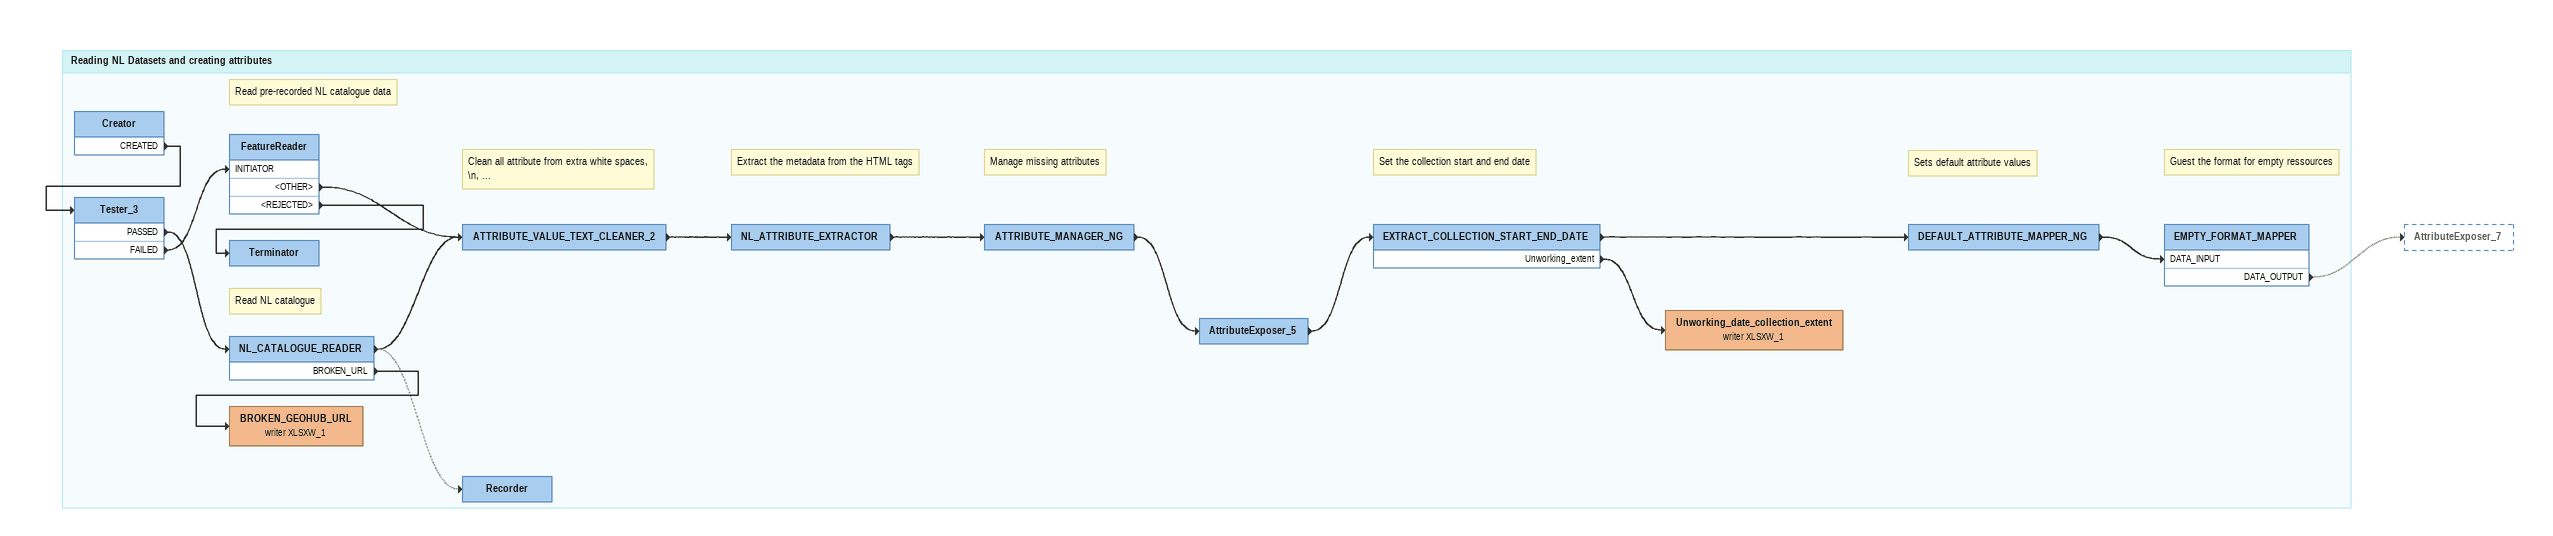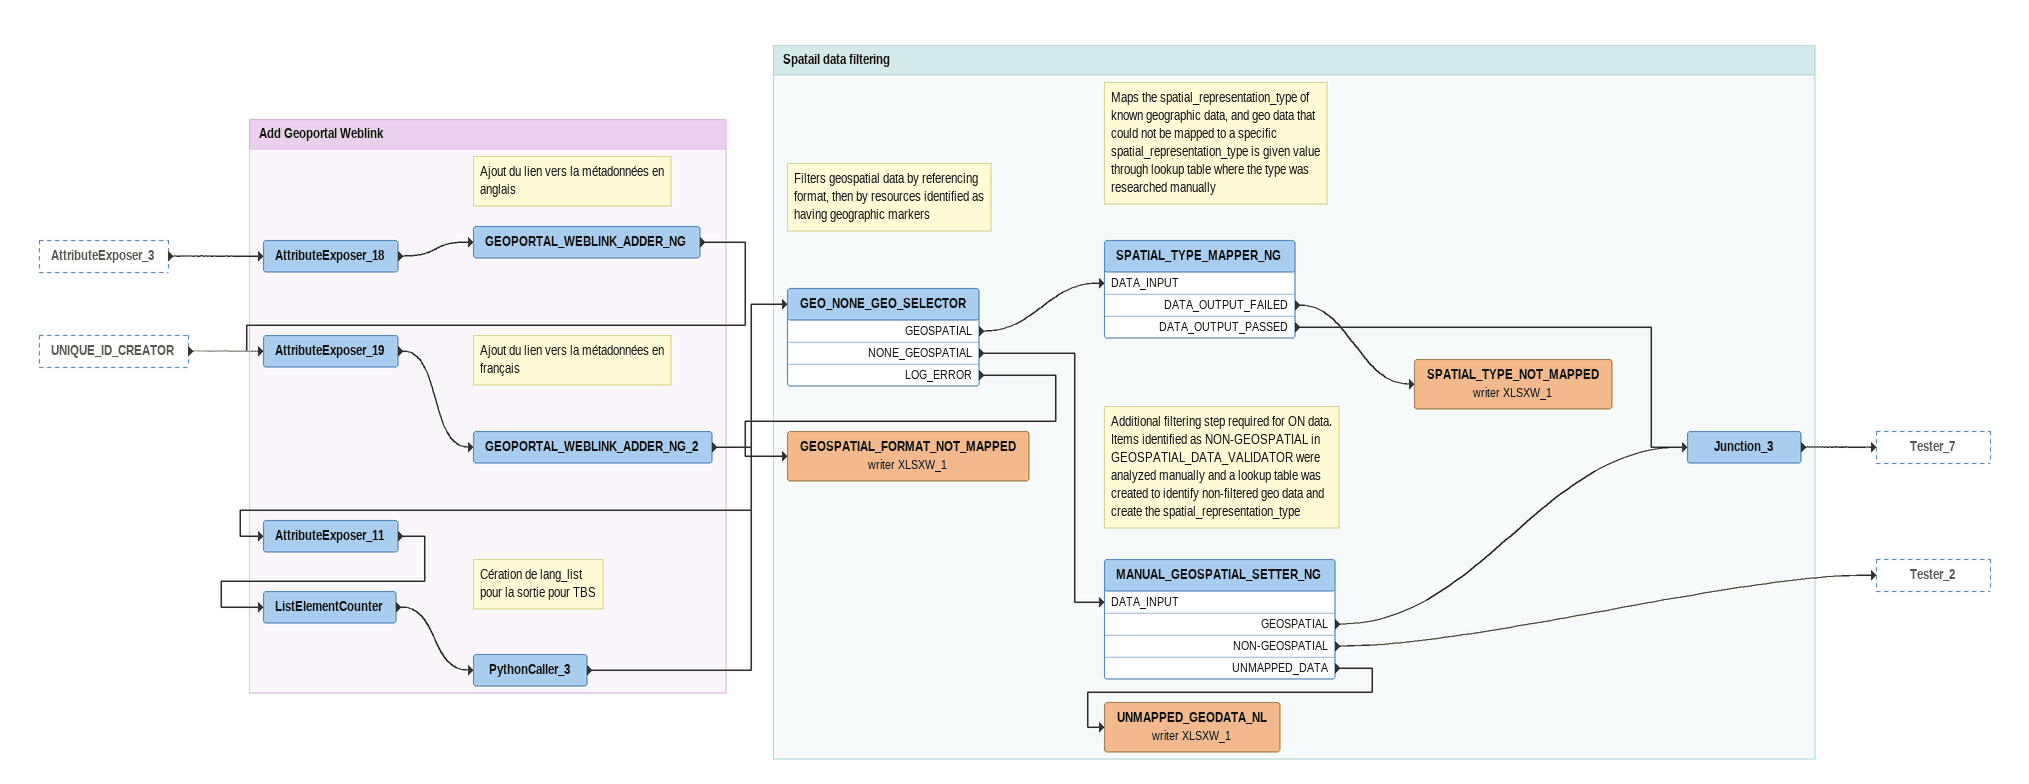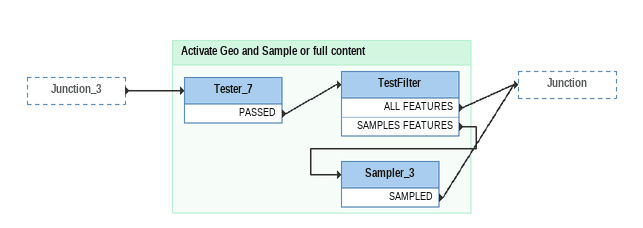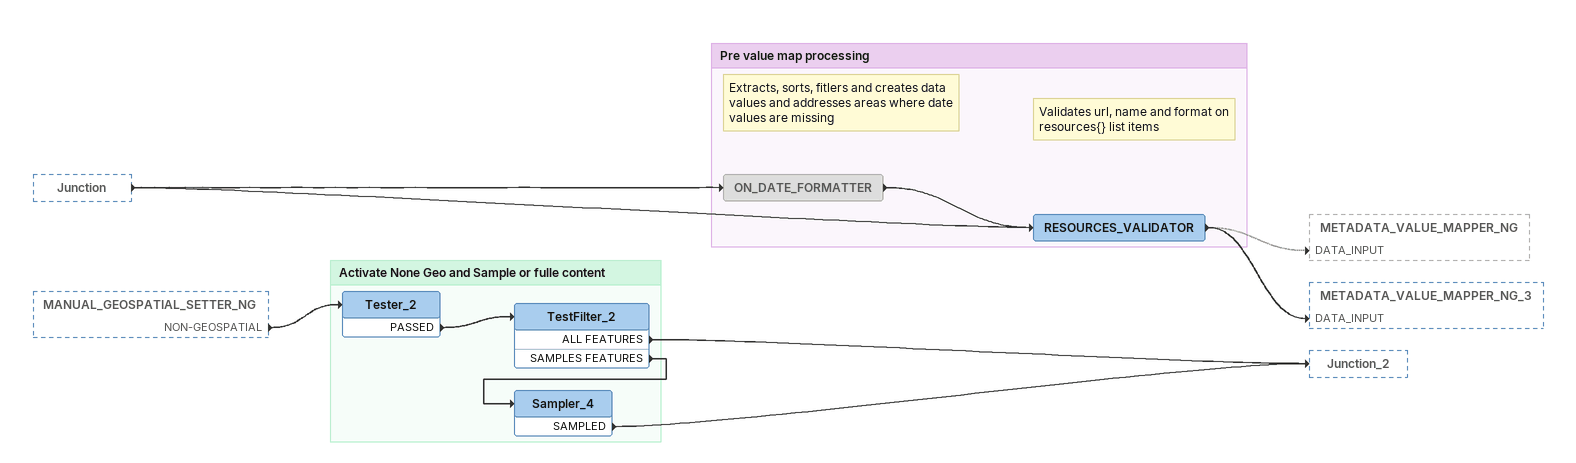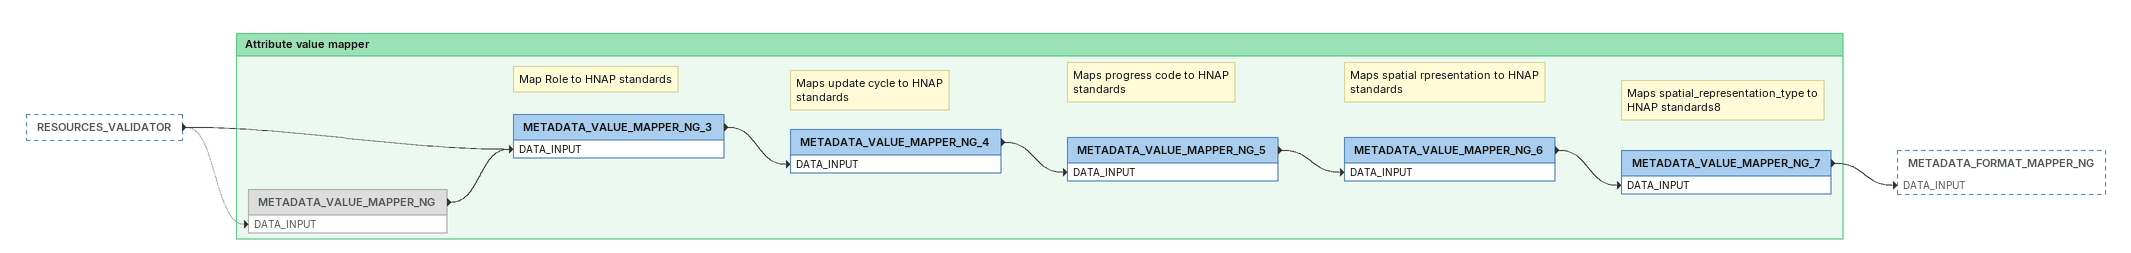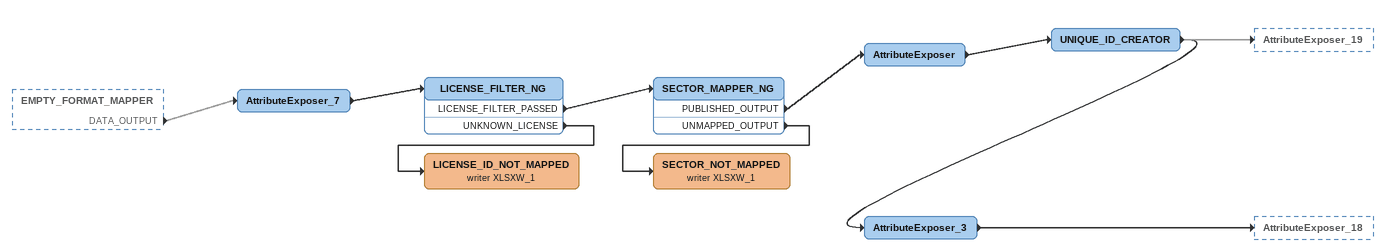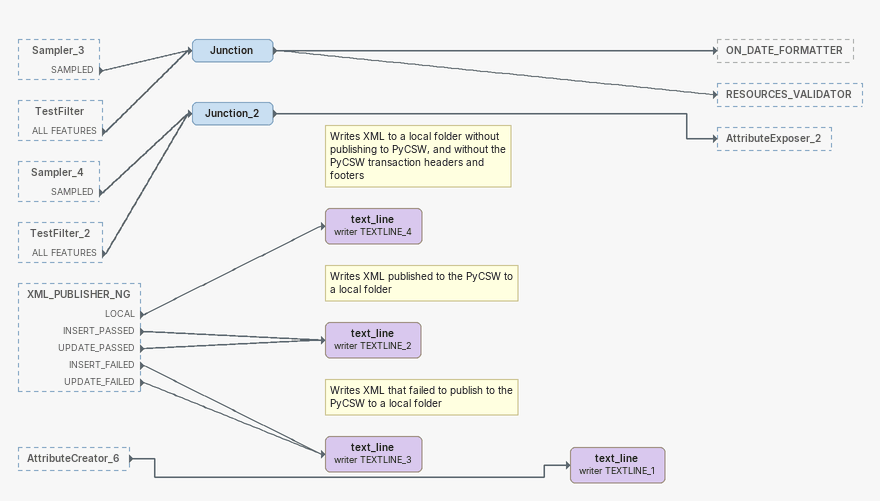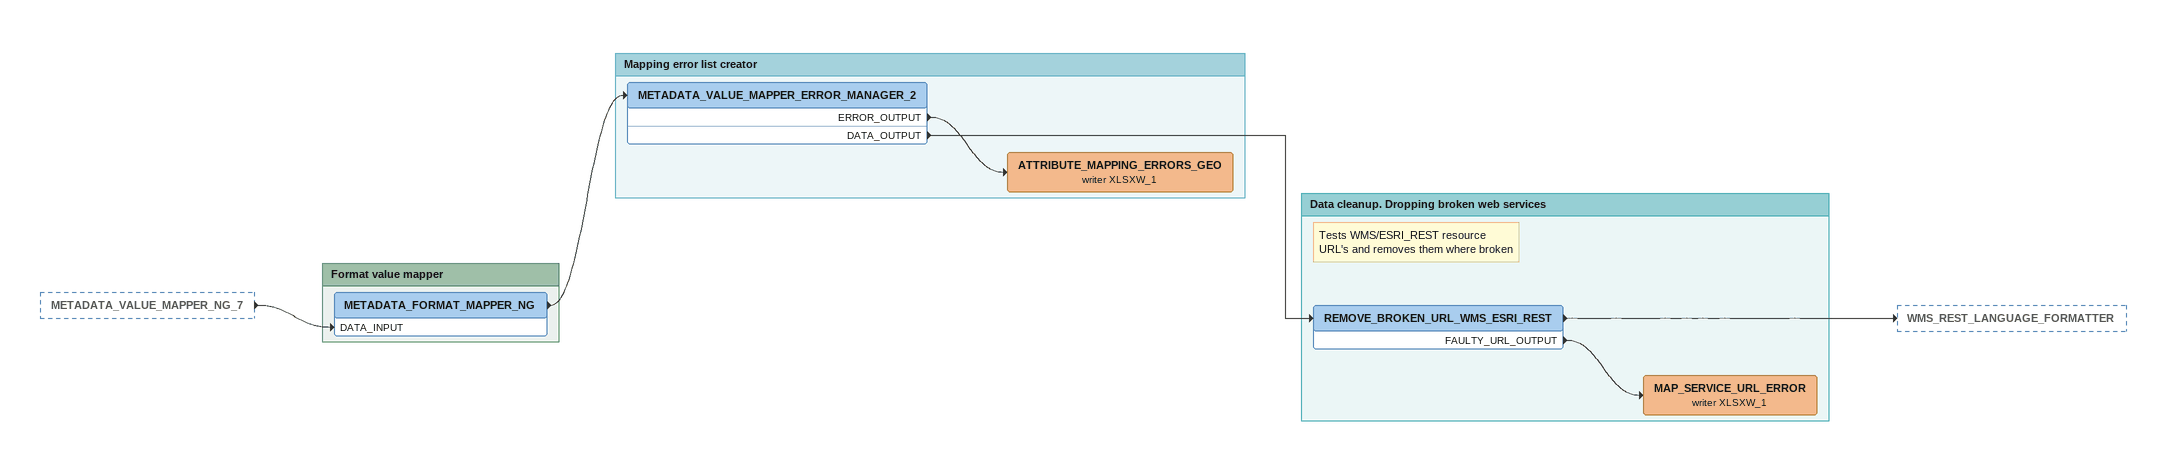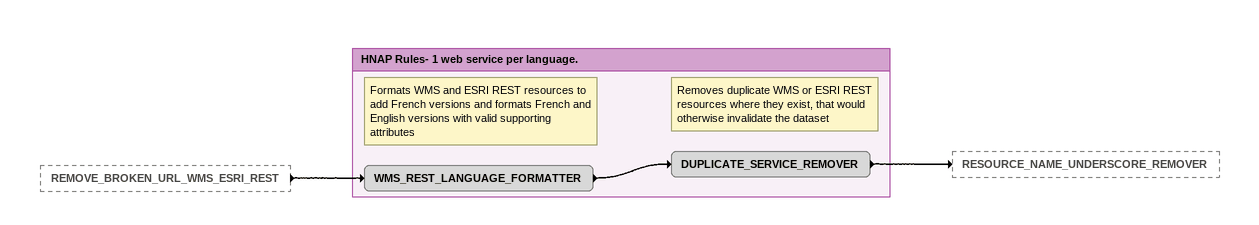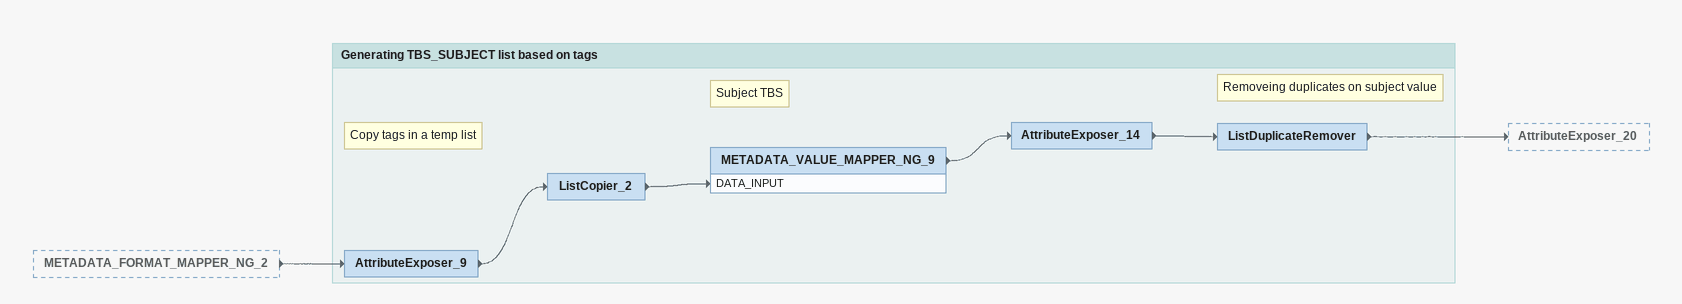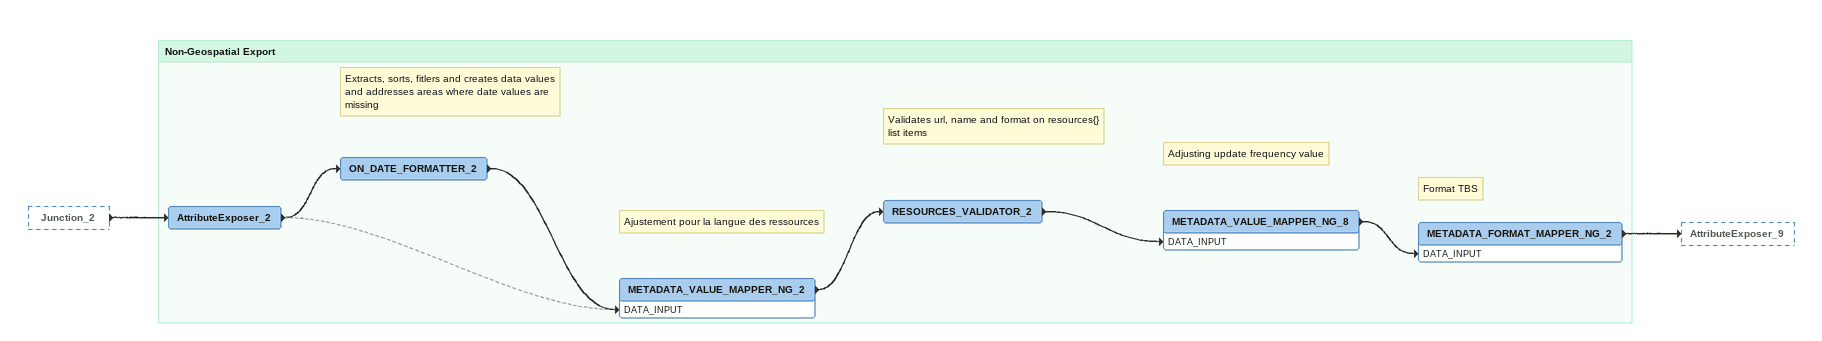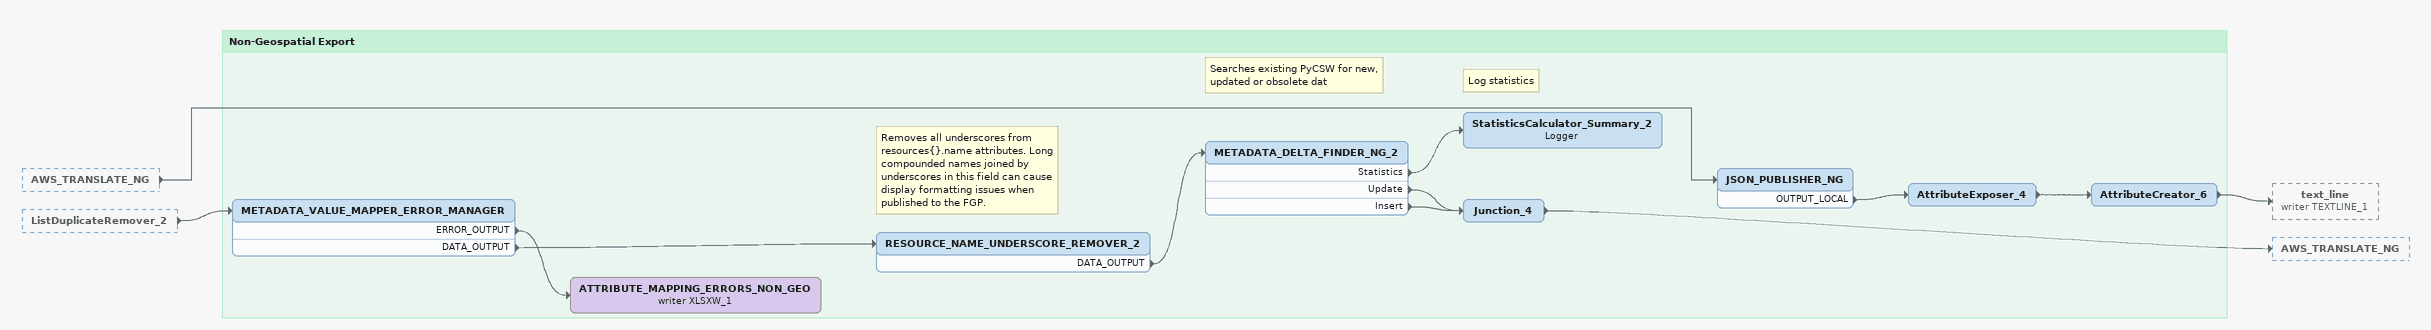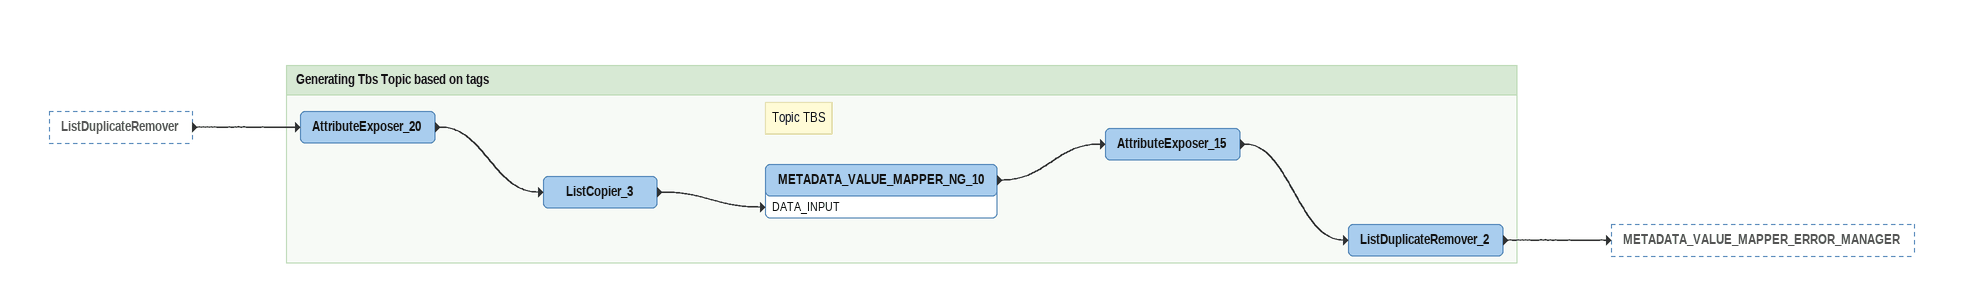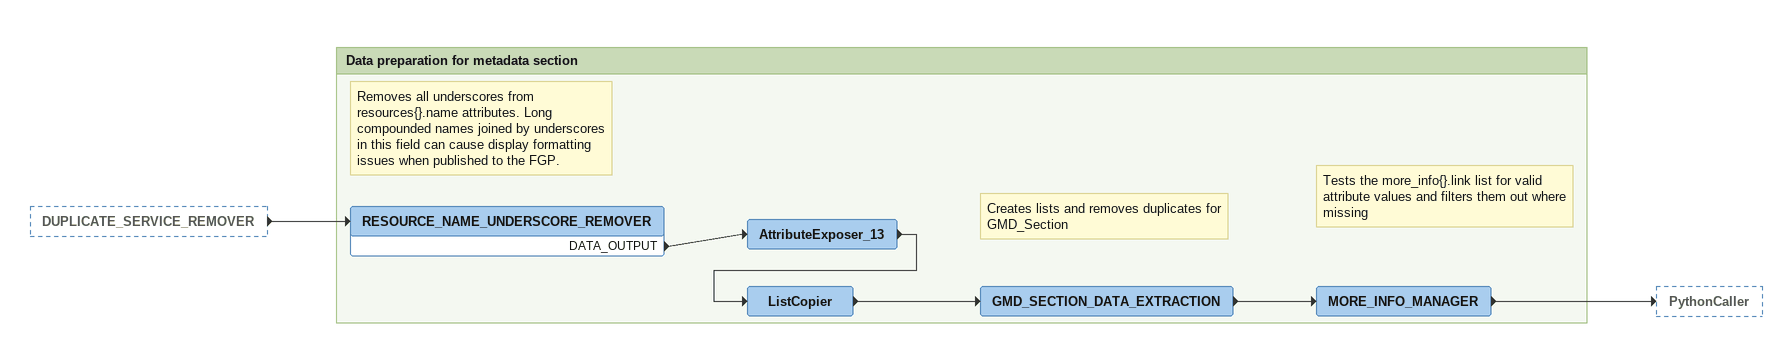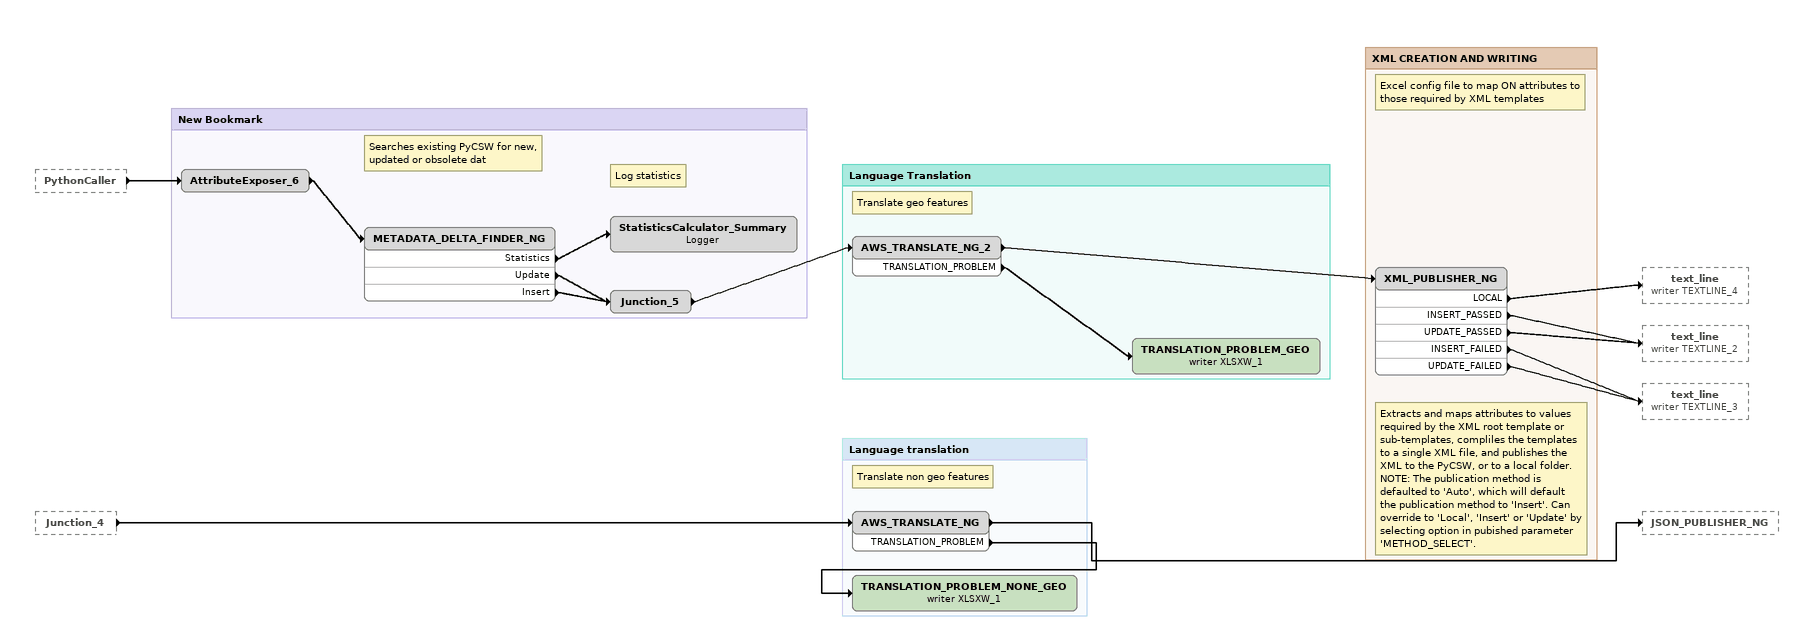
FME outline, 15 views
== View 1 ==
Bookmark: Reading NL Datasets and creating attributes
Creator
    CREATED -> Tester_3
Tester_3
    PASSED -> NL_CATALOGUE_READER
    FAILED -> FeatureReader [INITIATOR]
Note: Read pre-recorded NL catalogue data
FeatureReader
    <OTHER> -> ATTRIBUTE_VALUE_TEXT_CLEANER_2
    <REJECTED> -> Terminator
Terminator
Note: Read NL catalogue
NL_CATALOGUE_READER
    -> ATTRIBUTE_VALUE_TEXT_CLEANER_2
    -> Recorder [off]
    BROKEN_URL -> BROKEN_GEOHUB_URL (writer XLSXW_1)
Note: Clean all attribute from extra white spaces, \n, ...
ATTRIBUTE_VALUE_TEXT_CLEANER_2
    -> NL_ATTRIBUTE_EXTRACTOR
Note: Extract the metadata from the HTML tags
NL_ATTRIBUTE_EXTRACTOR
    -> ATTRIBUTE_MANAGER_NG
Note: Manage missing attributes
ATTRIBUTE_MANAGER_NG
    -> AttributeExposer_5
AttributeExposer_5
    -> EXTRACT_COLLECTION_START_END_DATE
Note: Set the collection start and end date
EXTRACT_COLLECTION_START_END_DATE
    -> DEFAULT_ATTRIBUTE_MAPPER_NG
    Unworking_extent -> Unworking_date_collection_extent (writer XLSXW_1)
Note: Sets default attribute values
DEFAULT_ATTRIBUTE_MAPPER_NG
    -> EMPTY_FORMAT_MAPPER [DATA_INPUT]
Note: Guest the format for empty ressources
EMPTY_FORMAT_MAPPER
    DATA_OUTPUT -> AttributeExposer_7 [off]
Unworking_date_collection_extent (writer XLSXW_1)
BROKEN_GEOHUB_URL (writer XLSXW_1)
Recorder

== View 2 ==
AttributeExposer_3 [outside]
    -> AttributeExposer_18
UNIQUE_ID_CREATOR [outside]
    -> AttributeExposer_19 [off]

Bookmark: Add Geoportal Weblink
AttributeExposer_18
    -> GEOPORTAL_WEBLINK_ADDER_NG
Note: Ajout du lien vers la métadonnées en anglais
GEOPORTAL_WEBLINK_ADDER_NG
    -> AttributeExposer_19
AttributeExposer_19
    -> GEOPORTAL_WEBLINK_ADDER_NG_2
Note: Ajout du lien vers la métadonnées en français
GEOPORTAL_WEBLINK_ADDER_NG_2
    -> AttributeExposer_11
AttributeExposer_11
    -> ListElementCounter
ListElementCounter
    -> PythonCaller_3
Note: Cération de lang_list / pour la sortie pour TBS
PythonCaller_3
    -> GEO_NONE_GEO_SELECTOR

Bookmark: Spatail data filtering
Note: Filters geospatial data by referencing format, then by resources identified as having geographic markers
GEO_NONE_GEO_SELECTOR
    GEOSPATIAL -> SPATIAL_TYPE_MAPPER_NG [DATA_INPUT]
    NONE_GEOSPATIAL -> MANUAL_GEOSPATIAL_SETTER_NG [DATA_INPUT]
    LOG_ERROR -> GEOSPATIAL_FORMAT_NOT_MAPPED (writer XLSXW_1)
Note: Maps the spatial_representation_type of known geographic data, and geo data that could not be mapped to a specific spatial_representation_type is given value through lookup table where the type was researched manually
SPATIAL_TYPE_MAPPER_NG
    DATA_OUTPUT_FAILED -> SPATIAL_TYPE_NOT_MAPPED (writer XLSXW_1)
    DATA_OUTPUT_PASSED -> Junction_3
SPATIAL_TYPE_NOT_MAPPED (writer XLSXW_1)
GEOSPATIAL_FORMAT_NOT_MAPPED (writer XLSXW_1)
Note: Additional filtering step required for ON data. Items identified as NON-GEOSPATIAL in GEOSPATIAL_DATA_VALIDATOR were analyzed manually and a lookup table was created to identify non-filtered geo data and create the spatial_representation_type
MANUAL_GEOSPATIAL_SETTER_NG
    GEOSPATIAL -> Junction_3
    NON-GEOSPATIAL -> Tester_2
    UNMAPPED_DATA -> UNMAPPED_GEODATA_NL (writer XLSXW_1)
Junction_3
    -> Tester_7
UNMAPPED_GEODATA_NL (writer XLSXW_1)

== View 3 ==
Junction_3 [outside]
    -> Tester_7

Bookmark: Activate Geo and Sample or full content
Tester_7
    PASSED -> TestFilter
TestFilter
    ALL FEATURES -> Junction
    SAMPLES FEATURES -> Sampler_3
Sampler_3
    SAMPLED -> Junction

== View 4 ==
Junction [outside]
    -> ON_DATE_FORMATTER
    -> RESOURCES_VALIDATOR
MANUAL_GEOSPATIAL_SETTER_NG [outside]
    NON-GEOSPATIAL -> Tester_2

Bookmark: Pre value map processing
Note: Extracts, sorts, fitlers and creates data values and addresses areas where date values are missing
ON_DATE_FORMATTER [off]
    -> RESOURCES_VALIDATOR
Note: Validates url, name and format on resources{} list items
RESOURCES_VALIDATOR
    -> METADATA_VALUE_MAPPER_NG [DATA_INPUT] [off]
    -> METADATA_VALUE_MAPPER_NG_3 [DATA_INPUT]

Bookmark: Activate None Geo and Sample or fulle content
Tester_2
    PASSED -> TestFilter_2
TestFilter_2
    ALL FEATURES -> Junction_2
    SAMPLES FEATURES -> Sampler_4
Sampler_4
    SAMPLED -> Junction_2

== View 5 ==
RESOURCES_VALIDATOR [outside]
    -> METADATA_VALUE_MAPPER_NG [DATA_INPUT] [off]
    -> METADATA_VALUE_MAPPER_NG_3 [DATA_INPUT]

Bookmark: Attribute value mapper
METADATA_VALUE_MAPPER_NG [off]
    -> METADATA_VALUE_MAPPER_NG_3 [DATA_INPUT]
Note: Map Role to HNAP standards
METADATA_VALUE_MAPPER_NG_3
    -> METADATA_VALUE_MAPPER_NG_4 [DATA_INPUT]
Note: Maps update cycle to HNAP standards
METADATA_VALUE_MAPPER_NG_4
    -> METADATA_VALUE_MAPPER_NG_5 [DATA_INPUT]
Note: Maps progress code to HNAP standards
METADATA_VALUE_MAPPER_NG_5
    -> METADATA_VALUE_MAPPER_NG_6 [DATA_INPUT]
Note: Maps spatial rpresentation to HNAP standards
METADATA_VALUE_MAPPER_NG_6
    -> METADATA_VALUE_MAPPER_NG_7 [DATA_INPUT]
Note: Maps spatial_representation_type to HNAP standards8
METADATA_VALUE_MAPPER_NG_7
    -> METADATA_FORMAT_MAPPER_NG [DATA_INPUT]

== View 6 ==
EMPTY_FORMAT_MAPPER [outside]
    DATA_OUTPUT -> AttributeExposer_7 [off]
AttributeExposer_7
    -> LICENSE_FILTER_NG
LICENSE_FILTER_NG
    LICENSE_FILTER_PASSED -> SECTOR_MAPPER_NG
    UNKNOWN_LICENSE -> LICENSE_ID_NOT_MAPPED (writer XLSXW_1)
SECTOR_MAPPER_NG
    PUBLISHED_OUTPUT -> AttributeExposer
    UNMAPPED_OUTPUT -> SECTOR_NOT_MAPPED (writer XLSXW_1)
AttributeExposer
    -> UNIQUE_ID_CREATOR
UNIQUE_ID_CREATOR
    -> AttributeExposer_3
    -> AttributeExposer_19 [off]
AttributeExposer_3
    -> AttributeExposer_18
SECTOR_NOT_MAPPED (writer XLSXW_1)
LICENSE_ID_NOT_MAPPED (writer XLSXW_1)

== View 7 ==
Sampler_3 [outside]
    SAMPLED -> Junction
TestFilter [outside]
    ALL FEATURES -> Junction
Sampler_4 [outside]
    SAMPLED -> Junction_2
TestFilter_2 [outside]
    ALL FEATURES -> Junction_2
XML_PUBLISHER_NG [outside]
    LOCAL -> text_line (writer TEXTLINE_4)
    INSERT_PASSED -> text_line (writer TEXTLINE_2)
    UPDATE_PASSED -> text_line (writer TEXTLINE_2)
    INSERT_FAILED -> text_line (writer TEXTLINE_3)
    UPDATE_FAILED -> text_line (writer TEXTLINE_3)
AttributeCreator_6 [outside]
    -> text_line (writer TEXTLINE_1)
Junction
    -> ON_DATE_FORMATTER
    -> RESOURCES_VALIDATOR
Note: Writes XML to a local folder without publishing to PyCSW, and without the PyCSW transaction headers and footers
text_line (writer TEXTLINE_4)
Note: Writes XML published to the PyCSW to a local folder
text_line (writer TEXTLINE_2)
Note: Writes XML that failed to publish to the PyCSW to a local folder
text_line (writer TEXTLINE_3)
Junction_2
    -> AttributeExposer_2
text_line (writer TEXTLINE_1)

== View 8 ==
METADATA_VALUE_MAPPER_NG_7 [outside]
    -> METADATA_FORMAT_MAPPER_NG [DATA_INPUT]

Bookmark: Format value mapper
METADATA_FORMAT_MAPPER_NG
    -> METADATA_VALUE_MAPPER_ERROR_MANAGER_2

Bookmark: Mapping error list creator
METADATA_VALUE_MAPPER_ERROR_MANAGER_2
    ERROR_OUTPUT -> ATTRIBUTE_MAPPING_ERRORS_GEO (writer XLSXW_1)
    DATA_OUTPUT -> REMOVE_BROKEN_URL_WMS_ESRI_REST
ATTRIBUTE_MAPPING_ERRORS_GEO (writer XLSXW_1)

Bookmark: Data cleanup. Dropping broken web services
Note: Tests WMS/ESRI_REST resource URL's and removes them where broken
REMOVE_BROKEN_URL_WMS_ESRI_REST
    -> WMS_REST_LANGUAGE_FORMATTER
    FAULTY_URL_OUTPUT -> MAP_SERVICE_URL_ERROR (writer XLSXW_1)
MAP_SERVICE_URL_ERROR (writer XLSXW_1)

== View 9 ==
REMOVE_BROKEN_URL_WMS_ESRI_REST [outside]
    -> WMS_REST_LANGUAGE_FORMATTER

Bookmark: HNAP Rules- 1 web service per language.
Note: Formats WMS and ESRI REST resources to add French versions and formats French and English versions with valid supporting attributes
WMS_REST_LANGUAGE_FORMATTER
    -> DUPLICATE_SERVICE_REMOVER
Note: Removes duplicate WMS or ESRI REST resources where they exist, that would otherwise invalidate the dataset
DUPLICATE_SERVICE_REMOVER
    -> RESOURCE_NAME_UNDERSCORE_REMOVER

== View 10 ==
METADATA_FORMAT_MAPPER_NG_2 [outside]
    -> AttributeExposer_9

Bookmark: Generating TBS_SUBJECT list based on tags
AttributeExposer_9
    -> ListCopier_2
Note: Copy tags in a temp list
ListCopier_2
    -> METADATA_VALUE_MAPPER_NG_9 [DATA_INPUT]
Note: Subject TBS
METADATA_VALUE_MAPPER_NG_9
    -> AttributeExposer_14
AttributeExposer_14
    -> ListDuplicateRemover
Note: Removeing duplicates on subject value
ListDuplicateRemover
    -> AttributeExposer_20

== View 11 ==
Junction_2 [outside]
    -> AttributeExposer_2

Bookmark: Non-Geospatial Export
AttributeExposer_2
    -> ON_DATE_FORMATTER_2
    -> METADATA_VALUE_MAPPER_NG_2 [DATA_INPUT] [off]
Note: Extracts, sorts, fitlers and creates data values and addresses areas where date values are missing
ON_DATE_FORMATTER_2
    -> METADATA_VALUE_MAPPER_NG_2 [DATA_INPUT]
Note: Ajustement pour la langue des ressources
METADATA_VALUE_MAPPER_NG_2
    -> RESOURCES_VALIDATOR_2
Note: Validates url, name and format on resources{} list items
RESOURCES_VALIDATOR_2
    -> METADATA_VALUE_MAPPER_NG_8 [DATA_INPUT]
Note: Adjusting update frequency value
METADATA_VALUE_MAPPER_NG_8
    -> METADATA_FORMAT_MAPPER_NG_2 [DATA_INPUT]
Note: Format TBS
METADATA_FORMAT_MAPPER_NG_2
    -> AttributeExposer_9

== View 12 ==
AWS_TRANSLATE_NG [outside]
    -> JSON_PUBLISHER_NG
ListDuplicateRemover_2 [outside]
    -> METADATA_VALUE_MAPPER_ERROR_MANAGER

Bookmark: Non-Geospatial Export
METADATA_VALUE_MAPPER_ERROR_MANAGER
    ERROR_OUTPUT -> ATTRIBUTE_MAPPING_ERRORS_NON_GEO (writer XLSXW_1)
    DATA_OUTPUT -> RESOURCE_NAME_UNDERSCORE_REMOVER_2
Note: Removes all underscores from resources{}.name attributes. Long compounded names joined by underscores in this field can cause display formatting issues when published to the FGP.
RESOURCE_NAME_UNDERSCORE_REMOVER_2
    DATA_OUTPUT -> METADATA_DELTA_FINDER_NG_2
Note: Searches existing PyCSW for new, updated or obsolete dat
METADATA_DELTA_FINDER_NG_2
    Statistics -> StatisticsCalculator_Summary_2
    Update -> Junction_4
    Insert -> Junction_4
Note: Log statistics
StatisticsCalculator_Summary_2: Logger
Junction_4
    -> AWS_TRANSLATE_NG
JSON_PUBLISHER_NG
    OUTPUT_LOCAL -> AttributeExposer_4
AttributeExposer_4
    -> AttributeCreator_6
AttributeCreator_6
    -> text_line (writer TEXTLINE_1)
ATTRIBUTE_MAPPING_ERRORS_NON_GEO (writer XLSXW_1)

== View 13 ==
ListDuplicateRemover [outside]
    -> AttributeExposer_20

Bookmark: Generating Tbs Topic based on tags
AttributeExposer_20
    -> ListCopier_3
ListCopier_3
    -> METADATA_VALUE_MAPPER_NG_10 [DATA_INPUT]
Note: Topic TBS
METADATA_VALUE_MAPPER_NG_10
    -> AttributeExposer_15
AttributeExposer_15
    -> ListDuplicateRemover_2
ListDuplicateRemover_2
    -> METADATA_VALUE_MAPPER_ERROR_MANAGER

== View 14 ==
DUPLICATE_SERVICE_REMOVER [outside]
    -> RESOURCE_NAME_UNDERSCORE_REMOVER

Bookmark: Data preparation for metadata section
Note: Removes all underscores from resources{}.name attributes. Long compounded names joined by underscores in this field can cause display formatting issues when published to the FGP.
RESOURCE_NAME_UNDERSCORE_REMOVER
    DATA_OUTPUT -> AttributeExposer_13
AttributeExposer_13
    -> ListCopier
ListCopier
    -> GMD_SECTION_DATA_EXTRACTION
Note: Creates lists and removes duplicates for GMD_Section
GMD_SECTION_DATA_EXTRACTION
    -> MORE_INFO_MANAGER
Note: Tests the more_info{}.link list for valid attribute values and filters them out where missing
MORE_INFO_MANAGER
    -> PythonCaller

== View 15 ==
PythonCaller [outside]
    -> AttributeExposer_6
Junction_4 [outside]
    -> AWS_TRANSLATE_NG

Bookmark: New Bookmark
AttributeExposer_6
    -> METADATA_DELTA_FINDER_NG
Note: Searches existing PyCSW for new, updated or obsolete dat
METADATA_DELTA_FINDER_NG
    Statistics -> StatisticsCalculator_Summary
    Update -> Junction_5
    Insert -> Junction_5
Note: Log statistics
StatisticsCalculator_Summary: Logger
Junction_5
    -> AWS_TRANSLATE_NG_2

Bookmark: Language Translation
Note: Translate geo features
AWS_TRANSLATE_NG_2
    -> XML_PUBLISHER_NG
    TRANSLATION_PROBLEM -> TRANSLATION_PROBLEM_GEO (writer XLSXW_1)
TRANSLATION_PROBLEM_GEO (writer XLSXW_1)

Bookmark: XML CREATION AND WRITING
Note: Excel config file to map ON attributes to those required by XML templates
Note: Extracts and maps attributes to values required by the XML root template or sub-templates, compliles the templates to a single XML file, and publishes the XML to the PyCSW, or to a local folder. / NOTE: The publication method is defaulted to 'Auto', which will default the publication method to 'Insert'. Can override to 'Local', 'Insert' or 'Update' by selecting option in pubished parameter 'METHOD_SELECT'.
XML_PUBLISHER_NG
    LOCAL -> text_line (writer TEXTLINE_4)
    INSERT_PASSED -> text_line (writer TEXTLINE_2)
    UPDATE_PASSED -> text_line (writer TEXTLINE_2)
    INSERT_FAILED -> text_line (writer TEXTLINE_3)
    UPDATE_FAILED -> text_line (writer TEXTLINE_3)

Bookmark: Language translation
Note: Translate non geo features
AWS_TRANSLATE_NG
    -> JSON_PUBLISHER_NG
    TRANSLATION_PROBLEM -> TRANSLATION_PROBLEM_NONE_GEO (writer XLSXW_1)
TRANSLATION_PROBLEM_NONE_GEO (writer XLSXW_1)
